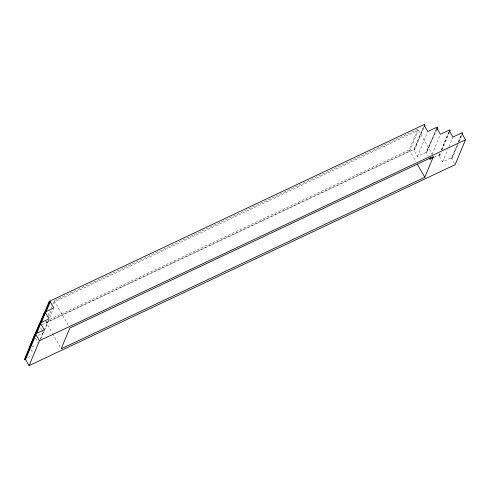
<?xml version="1.0" encoding="UTF-8"?>
<svg xmlns="http://www.w3.org/2000/svg" width="490" height="490" viewBox="0 0 490 490"><rect width="100%" height="100%" fill="white"/><g stroke="black" fill="none" stroke-linecap="round" stroke-linejoin="round"><path stroke-width="0.37" stroke-dasharray="2.45 1.84" d="M48.185 315.186L49.913 311.034M51.064 308.265L51.64 306.881M52.791 304.112L54.231 300.658L417.823 129.17L432.303 154.564M46.752 321.042L46.176 322.426L409.769 150.938L418.399 130.187L54.807 301.668L53.367 305.129M48.479 316.889L51.064 310.666M40.198 339.484L43.647 331.185M40.652 338.921L43.818 331.313M44.106 330.621L48.418 320.246M38.061 335.356L43.414 332.832L48.59 320.38M49.741 317.618L53.477 308.627M49.741 319.455L409.187 149.928L417.823 129.17M42.269 324.686L414.203 149.266L424.273 125.06M436.909 129.182L426.778 152.016L417.413 156.439L413.897 150.271L423.679 126.757M413.897 150.271L414.589 149.946L424.083 127.118M417.413 156.439L427.482 132.233M426.778 152.016L435.984 129.887M432.002 154.35L440.057 134.983M434.005 157.296L439.359 154.773L439.934 153.388M441.374 149.928L448.852 131.945M457.979 142.994L451.933 157.523L442.568 161.939L439.046 155.771L440.198 153.009M441.349 150.24L448.828 132.257M439.046 155.771L439.744 155.446L440.896 152.678M442.047 149.916L449.526 131.933M442.568 161.939L447.744 149.493M448.895 146.724L452.925 137.041M458.266 142.302L461.139 135.387M454.438 163.458L451.627 158.527L457.378 144.691M458.53 141.922L461.121 135.699M451.627 158.527L452.319 158.196L458.077 144.366M459.222 141.598L461.813 135.375M436.829 128.123L426.086 152.347L428.217 156.077M31.948 346.92L35.966 345.027M27.844 357.541L31.862 355.642M451.933 157.523L452.319 158.196M439.359 154.773L439.744 155.446M414.203 149.266L414.589 149.946M409.187 149.928L415.777 161.48M54.231 300.658L68.71 326.046M45.595 321.409L52.185 332.967M52.565 333.623L60.454 347.459M40.597 327.896L41.65 329.746M42.005 330.364L43.414 332.832M35.476 338.216L37.938 342.535M31.054 349.762L33.167 353.468"/><path stroke-width="0.73" d="M35.984 333.641L40.015 323.957L40.707 323.633L44.223 329.801L34.857 334.217L24.5 359.115L24.886 359.795L25.578 359.464L35.935 334.566L39.451 340.734L29.094 365.632L25.578 359.464M29.271 348.182L39.629 323.284L48.994 318.868L45.478 312.7L44.786 313.024L40.468 323.4M35.194 334.486L44.4 312.351L53.765 307.934L50.25 301.767L49.557 302.091L45.239 312.467M24.886 359.795L35.243 334.891L35.935 334.566M39.678 324.239L49.172 301.417L424.56 124.368L424.946 125.042L424.371 126.426M36.658 333.365L40.707 323.633M41.166 323.075L45.478 312.7M45.938 312.142L50.25 301.767M429.277 157.945L429.987 159.189L430.563 157.804M424.799 177.294L433.43 156.543L69.837 328.024L61.207 348.782L424.799 177.294L417.284 164.119M449.526 131.933L450.102 130.548L449.716 129.868L440.345 134.291L436.829 128.123L437.521 127.798L437.135 127.118L427.77 131.541L424.254 125.373L424.946 125.042M462.101 134.683L462.676 133.298L462.291 132.625L452.925 137.041L449.404 130.873L450.102 130.548M462.676 133.298L461.984 133.623L465.5 139.791L455.143 164.689L29.094 365.632M436.909 129.182L437.521 127.798M39.451 340.734L465.5 139.791M429.987 159.189L433.338 157.609M49.172 301.417L49.557 302.091M44.4 312.351L44.786 313.024M39.629 323.284L40.015 323.957M34.857 334.217L35.243 334.891"/></g></svg>
